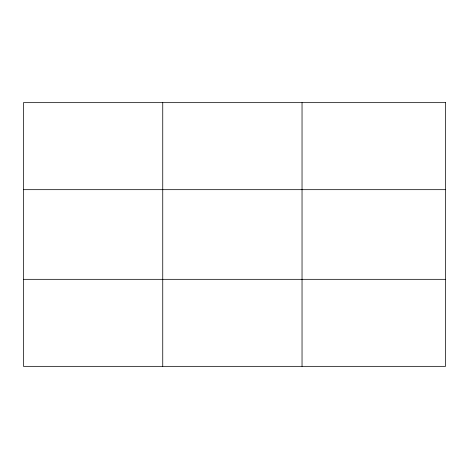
<?xml version="1.0" encoding="UTF-8"?>
<svg xmlns="http://www.w3.org/2000/svg" width="469" height="469" viewBox="0 0 469 469"><rect width="100%" height="100%" fill="white"/><g stroke="black" fill="none" stroke-linecap="round" stroke-linejoin="round"><path stroke-width="0.7" d="M162.743 102.658L162.743 366.342M302.036 102.658L302.036 366.342M23.45 189.675L445.55 189.675M23.45 279.325L445.55 279.325M445.55 102.658L445.55 366.342L23.45 366.342L23.45 102.658L445.55 102.658"/></g></svg>
